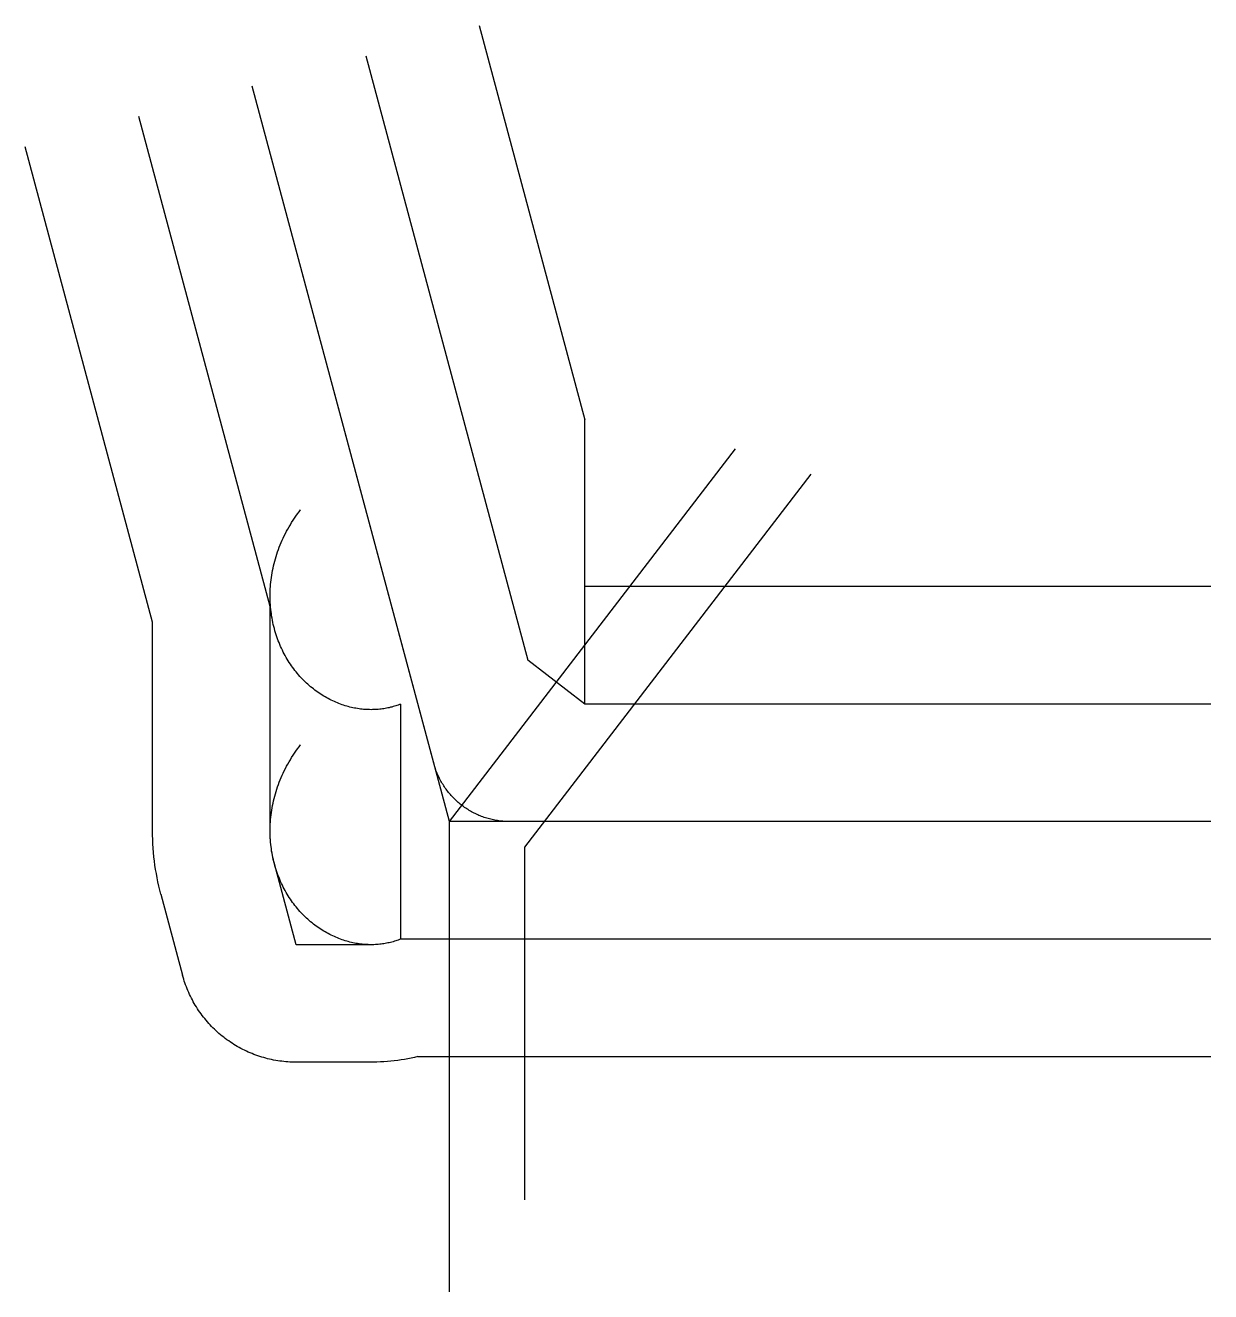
# Model space of a CAD drawing. Header units: metres. Extents: x -8355 to 15000, y -9260 to 15687.
import ezdxf

# ---------------------------------------------------------------- set-up
doc = ezdxf.new("R2010")
doc.units = ezdxf.units.M

msp = doc.modelspace()

# ---------------------------------------------------------------- linework, layer by layer
at = {"color": 1}
for p, q in [((590, 15687), (2672, 7917)), ((-1646, 15088), (1545, 3180)), ((0, 0), (-3882, 14489)), ((-3532, 4235), (-6118, 13890)), ((-5847, 3931), (-8355, 13291)), ((2672, 4630), (2672, 7917)), ((15000, 4630), (2672, 4630)), ((2672, 2315), (2672, 4630)), ((-3532, -185), (-3532, 4235)), ((-5847, -185), (-5847, 3931)), ((2672, 2315), (1545, 3180)), ((-961, 2315), (-961, -2315)), ((15000, 2315), (2672, 2315)), ((15000, 0), (0, 0)), ((-3020, -2425), (-3447, -831)), ((-5684, -1430), (-5256, -3024)), ((-1541, -2425), (-3020, -2425)), ((15000, -2315), (-961, -2315)), ((-1541, -4740), (-3020, -4740)), ((-619, -4630), (15000, -4630))]:
    msp.add_line(p, q, dxfattribs=at)
for points in [[(15000, 0), (1190, 0), (1163, 0), (1136, 1), (1109, 2), (1082, 4), (1055, 6), (1028, 8), (1001, 12), (974, 15), (947, 19), (921, 24), (894, 28), (868, 34), (841, 40), (815, 46), (789, 53), (763, 60), (737, 68), (711, 76), (685, 84), (660, 94), (634, 103), (609, 113), (584, 123), (559, 134), (535, 145), (510, 157), (486, 169), (462, 182), (438, 194), (415, 208), (391, 222), (368, 236), (345, 250), (323, 265), (300, 280), (278, 296), (257, 312), (235, 329), (214, 346), (193, 363), (173, 380), (152, 398), (132, 417), (113, 435), (93, 454), (74, 474), (56, 493), (38, 513), (20, 533), (2, 554), (-15, 575), (-32, 596), (-49, 618), (-65, 639), (-80, 661), (-96, 684), (-111, 706), (-125, 729), (-139, 752), (-153, 775), (-166, 799), (-179, 823), (-192, 847), (-204, 871), (-216, 895), (-227, 920), (-238, 945), (-248, 970), (-258, 995), (-267, 1020), (-276, 1046), (-285, 1072), (-293, 1097), (-301, 1123), (-308, 1149), (-308, 1149), (-3882, 14489)], [(0, -9260), (0, 0), (5637, 7346)], [(7119, 6843), (1482, -503), (1482, -7448)], [(-961, 2315), (-985, 2306), (-1008, 2297), (-1033, 2288), (-1057, 2280), (-1082, 2273), (-1107, 2265), (-1132, 2258), (-1158, 2252), (-1183, 2245), (-1210, 2240), (-1236, 2234), (-1263, 2229), (-1290, 2225), (-1317, 2221), (-1344, 2217), (-1372, 2214), (-1400, 2212), (-1428, 2209), (-1456, 2208), (-1485, 2206), (-1514, 2206), (-1542, 2205), (-1571, 2206), (-1601, 2207), (-1630, 2208), (-1660, 2210), (-1689, 2212), (-1719, 2215), (-1749, 2218), (-1779, 2222), (-1809, 2227), (-1840, 2232), (-1870, 2238), (-1900, 2244), (-1931, 2251), (-1961, 2258), (-1992, 2266), (-2022, 2275), (-2053, 2284), (-2083, 2293), (-2114, 2304), (-2145, 2314), (-2175, 2326), (-2206, 2338), (-2236, 2351), (-2266, 2364), (-2297, 2378), (-2327, 2392), (-2357, 2407), (-2387, 2423), (-2417, 2439), (-2447, 2456), (-2476, 2473), (-2506, 2492), (-2535, 2510), (-2564, 2530), (-2593, 2549), (-2622, 2570), (-2650, 2591), (-2678, 2613), (-2706, 2635), (-2734, 2658), (-2761, 2681), (-2789, 2706), (-2815, 2730), (-2842, 2756), (-2868, 2781), (-2894, 2808), (-2920, 2835), (-2945, 2862), (-2970, 2891), (-2994, 2919), (-3018, 2949), (-3042, 2978), (-3065, 3009), (-3088, 3040), (-3111, 3071), (-3132, 3103), (-3154, 3136), (-3175, 3169), (-3195, 3202), (-3215, 3236), (-3235, 3271), (-3254, 3306), (-3272, 3341), (-3290, 3377), (-3308, 3414), (-3324, 3451), (-3341, 3488), (-3356, 3526), (-3371, 3564), (-3386, 3603), (-3399, 3642), (-3413, 3681), (-3425, 3721), (-3437, 3761), (-3448, 3802), (-3459, 3843), (-3469, 3884), (-3478, 3926), (-3486, 3968), (-3494, 4010), (-3501, 4053), (-3507, 4096), (-3513, 4139), (-3518, 4182), (-3522, 4226), (-3526, 4270), (-3528, 4314), (-3530, 4359), (-3531, 4403), (-3532, 4448), (-3531, 4493), (-3530, 4538), (-3528, 4583), (-3525, 4629), (-3521, 4674), (-3517, 4720), (-3512, 4766), (-3506, 4811), (-3499, 4857), (-3491, 4903), (-3482, 4949), (-3473, 4995), (-3463, 5041), (-3452, 5087), (-3440, 5133), (-3427, 5179), (-3413, 5225), (-3399, 5270), (-3384, 5316), (-3367, 5361), (-3350, 5407), (-3332, 5452), (-3314, 5497), (-3294, 5542), (-3274, 5587), (-3252, 5631), (-3230, 5676), (-3207, 5720), (-3183, 5764), (-3159, 5807), (-3133, 5850), (-3107, 5893), (-3079, 5936), (-3051, 5978), (-3022, 6020), (-2993, 6062), (-2962, 6103), (-2931, 6144), (-2931, 6144)], [(-961, -2315), (-985, -2324), (-1008, -2333), (-1033, -2342), (-1057, -2350), (-1082, -2357), (-1107, -2365), (-1132, -2372), (-1158, -2378), (-1183, -2385), (-1210, -2390), (-1236, -2396), (-1263, -2401), (-1290, -2405), (-1317, -2409), (-1344, -2413), (-1372, -2416), (-1400, -2418), (-1428, -2421), (-1456, -2422), (-1485, -2424), (-1514, -2424), (-1542, -2425), (-1571, -2424), (-1601, -2423), (-1630, -2422), (-1660, -2420), (-1689, -2418), (-1719, -2415), (-1749, -2412), (-1779, -2408), (-1809, -2403), (-1840, -2398), (-1870, -2392), (-1900, -2386), (-1931, -2379), (-1961, -2372), (-1992, -2364), (-2022, -2355), (-2053, -2346), (-2083, -2337), (-2114, -2326), (-2145, -2316), (-2175, -2304), (-2206, -2292), (-2236, -2279), (-2266, -2266), (-2297, -2252), (-2327, -2238), (-2357, -2223), (-2387, -2207), (-2417, -2191), (-2447, -2174), (-2476, -2157), (-2506, -2138), (-2535, -2120), (-2564, -2100), (-2593, -2081), (-2622, -2060), (-2650, -2039), (-2678, -2017), (-2706, -1995), (-2734, -1972), (-2761, -1949), (-2789, -1924), (-2815, -1900), (-2842, -1874), (-2868, -1849), (-2894, -1822), (-2920, -1795), (-2945, -1768), (-2970, -1739), (-2994, -1711), (-3018, -1681), (-3042, -1652), (-3065, -1621), (-3088, -1590), (-3111, -1559), (-3132, -1527), (-3154, -1494), (-3175, -1461), (-3195, -1428), (-3215, -1394), (-3235, -1359), (-3254, -1324), (-3272, -1289), (-3290, -1253), (-3308, -1216), (-3324, -1179), (-3341, -1142), (-3356, -1104), (-3371, -1066), (-3386, -1027), (-3399, -988), (-3413, -949), (-3425, -909), (-3437, -869), (-3448, -828), (-3459, -787), (-3469, -746), (-3478, -704), (-3486, -662), (-3494, -620), (-3501, -577), (-3507, -534), (-3513, -491), (-3518, -448), (-3522, -404), (-3526, -360), (-3528, -316), (-3530, -271), (-3531, -227), (-3532, -182), (-3531, -137), (-3530, -92), (-3528, -47), (-3525, -1), (-3521, 44), (-3517, 90), (-3512, 136), (-3506, 181), (-3499, 227), (-3491, 273), (-3482, 319), (-3473, 365), (-3463, 411), (-3452, 457), (-3440, 503), (-3427, 549), (-3413, 595), (-3399, 640), (-3384, 686), (-3367, 731), (-3350, 777), (-3332, 822), (-3314, 867), (-3294, 912), (-3274, 957), (-3252, 1001), (-3230, 1046), (-3207, 1090), (-3183, 1134), (-3159, 1177), (-3133, 1220), (-3107, 1263), (-3079, 1306), (-3051, 1348), (-3022, 1390), (-2993, 1432), (-2962, 1473), (-2931, 1514), (-2931, 1514)], [(-5684, -1430), (-5704, -1350), (-5724, -1269), (-5742, -1188), (-5758, -1106), (-5773, -1024), (-5787, -942), (-5800, -859), (-5810, -776), (-5820, -692), (-5828, -608), (-5835, -524), (-5840, -440), (-5844, -355), (-5846, -270), (-5847, -185)], [(-3447, -831), (-3458, -790), (-3468, -748), (-3477, -707), (-3486, -665), (-3494, -622), (-3501, -580), (-3507, -537), (-3513, -494), (-3518, -450), (-3522, -407), (-3525, -363), (-3528, -319), (-3530, -274), (-3531, -230), (-3532, -185)], [(-961, -2315), (-985, -2324), (-1008, -2333), (-1033, -2342), (-1057, -2350), (-1082, -2357), (-1107, -2365), (-1132, -2372), (-1158, -2378), (-1183, -2385), (-1210, -2390), (-1236, -2396), (-1263, -2401), (-1290, -2405), (-1317, -2409), (-1344, -2413), (-1372, -2416), (-1400, -2418), (-1428, -2421), (-1456, -2422), (-1485, -2424), (-1514, -2424), (-1541, -2425)], [(-3020, -4740), (-3061, -4739), (-3101, -4738), (-3141, -4736), (-3182, -4734), (-3222, -4731), (-3262, -4727), (-3302, -4722), (-3343, -4717), (-3382, -4711), (-3422, -4704), (-3462, -4697), (-3502, -4689), (-3541, -4680), (-3580, -4671), (-3619, -4661), (-3658, -4650), (-3697, -4638), (-3736, -4626), (-3774, -4613), (-3812, -4600), (-3850, -4586), (-3888, -4571), (-3925, -4555), (-3962, -4539), (-3999, -4523), (-4035, -4505), (-4071, -4487), (-4107, -4469), (-4143, -4449), (-4178, -4429), (-4213, -4409), (-4247, -4388), (-4281, -4366), (-4315, -4344), (-4348, -4321), (-4381, -4297), (-4414, -4273), (-4446, -4249), (-4477, -4224), (-4508, -4198), (-4539, -4172), (-4569, -4145), (-4599, -4118), (-4628, -4090), (-4657, -4061), (-4686, -4033), (-4713, -4003), (-4741, -3974), (-4767, -3943), (-4794, -3913), (-4819, -3881), (-4845, -3850), (-4869, -3818), (-4893, -3785), (-4917, -3752), (-4940, -3719), (-4962, -3685), (-4984, -3651), (-5005, -3617), (-5025, -3582), (-5045, -3547), (-5064, -3511), (-5083, -3476), (-5101, -3439), (-5118, -3403), (-5135, -3366), (-5151, -3329), (-5167, -3292), (-5182, -3254), (-5196, -3216), (-5209, -3178), (-5222, -3140), (-5234, -3101), (-5246, -3063), (-5256, -3024)], [(-619, -4630), (-685, -4645), (-750, -4659), (-816, -4672), (-883, -4684), (-950, -4695), (-1017, -4705), (-1085, -4713), (-1153, -4720), (-1221, -4727), (-1289, -4732), (-1358, -4735), (-1427, -4738), (-1496, -4739), (-1541, -4740)]]:
    msp.add_lwpolyline(points, dxfattribs=at)

doc.saveas('drawing.dxf')
